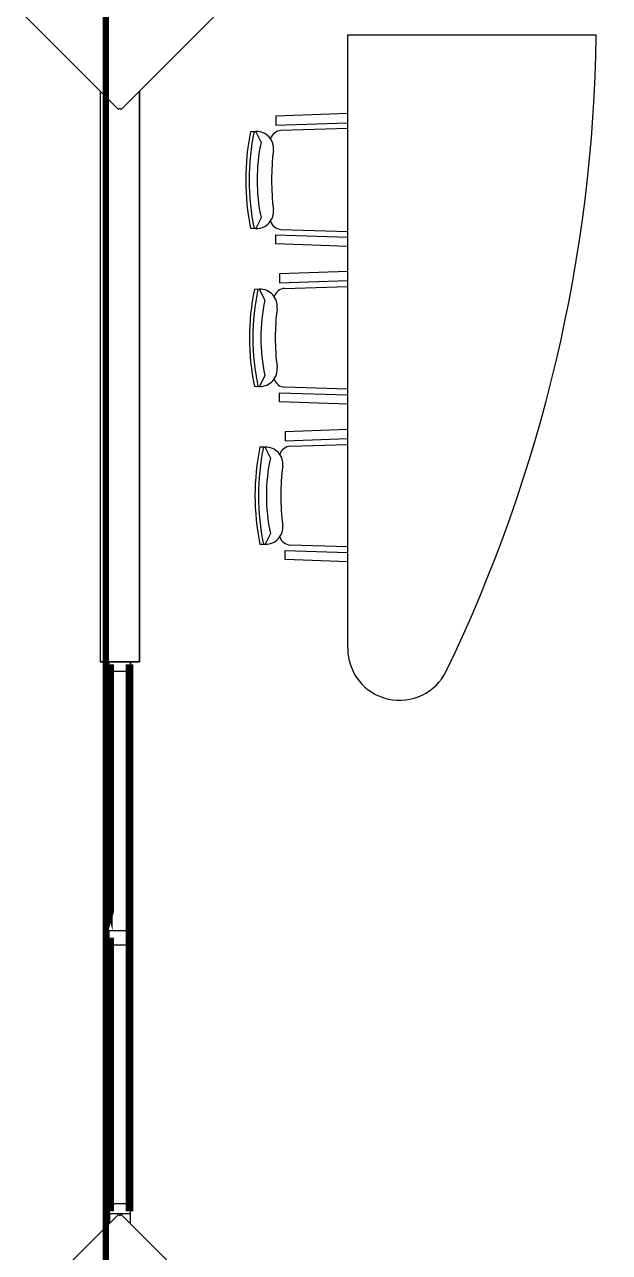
# Model space of a CAD drawing. Header units: metres. Extents: x -331 to 2982, y 362 to 2539.
# Drawn here: x 2869.14 to 2871.96, y 1339.61 to 1345.53 of the extents above; entities that cross this region are included whole.
import ezdxf

# ---------------------------------------------------------------- set-up
doc = ezdxf.new("R2010")
doc.units = ezdxf.units.M
doc.layers.get('0').update_dxf_attribs({"color": 251})
for name, color, linetype in [('CX', 251, 'Continuous'), ('Est', 251, 'Continuous'), ('Pis', 251, 'Continuous')]:
    doc.layers.add(name, color=color, linetype=linetype)

# ---------------------------------------------------------------- blocks, each defined once
blk = doc.blocks.new('XR_BL2_AND_MON-REV15$0$A$C331768BC')
at = {"layer": 'CX'}
for p, q in [((9.533192470101426e-06, 70.9999990115175), (102.0000095331925, 70.9999990115175)), ((9.533192510957633e-06, -9.884824976325035e-07), (9.533192470180749e-06, 70.9999990115175)), ((102.0000095331925, 70.9999990115175), (102.0000095331925, -9.884824976325035e-07)), ((102.0000095331925, -9.884824976325035e-07), (9.533192510957633e-06, -9.884824976325035e-07))]:
    blk.add_line(p, q, dxfattribs=at)
blk = doc.blocks.new('XR_BL2_AND_MON-REV15$0$A$C03051BF2')
at = {"layer": 'CX'}
blk.add_lwpolyline([(102.0000054412521, 46.20465940108988), (5.441252142190933e-06, 46.20465940108988), (5.441252142190933e-06, 7.562339305877686e-07), (102.0000054412521, 7.562339305877686e-07)], close=True, dxfattribs=at)
blk = doc.blocks.new('XR_BL2_AND_MON-REV15$0$P_M')
at = {"layer": 'Est'}
blk.add_lwpolyline([(0.459619407770866, -0.4313351365234155), (0.4525483399589962, -0.4242640687115564), (0.459619407770866, -0.4171930008996867), (0.007071067811864395, 0.03535533905932198), (-1.77635683940025e-15, 0.02828427124745581), (-0.007071067811864395, 0.03535533905932198), (-0.4596194077713349, -0.4171930009001699), (-0.4525483399594705, -0.4242640687120343), (-0.4596194077713349, -0.4313351365238987), (-0.007071067812340459, -0.8838834764828789), (-4.760636080423436e-13, -0.8768124086710074), (0.007071067811388332, -0.8838834764828789)], close=True, dxfattribs=at)

msp = doc.modelspace()

# ---------------------------------------------------------------- linework, layer by layer
at = {"lineweight": 0}
msp.add_lwpolyline([(2869.529780533752, 1361.563709184918), (2869.529766709953, 1329.626571527119, 1.000162268804467), (2878.269757025977, 1329.625163169142), (2878.267257801484, 1329.955783529037), (2880.282266578581, 1329.95578352894), (2880.282266578581, 1329.88078352894), (2880.472266578581, 1329.88078352894), (2880.472266578581, 1361.280783529137), (2880.282266578581, 1361.280783529137), (2880.282266578581, 1361.205783529138), (2878.269779626867, 1361.20578352904, 1.039799903503053), (2869.529759374805, 1361.566334554812, 0.005135223154421773)], format="xyb", close=True, dxfattribs=at)
at = {"layer": 'Pis'}
for p, q in [((2870.697266578443, 1342.520738587041), (2870.697266578445, 1345.4807835289)), ((2870.697266578445, 1345.4807835289), (2871.896283696931, 1345.480783528902)), ((2869.502266578443, 1345.209093053317), (2869.502266578443, 1342.455783528903)), ((2869.502266578443, 1345.209093053317), (2869.502266578443, 1342.455783528903)), ((2869.692266578443, 1345.209093053319), (2869.692266578443, 1342.455783528903)), ((2869.692266578443, 1345.20909305332), (2869.692266578442, 1342.455783528904)), ((2869.692266578443, 1342.455783528903), (2869.692266578443, 1345.209093053319)), ((2870.697266578444, 1345.101398499711), (2870.350093064208, 1345.089576466745)), ((2870.350093064208, 1345.089576466745), (2870.350093064208, 1345.045576466743)), ((2870.350093064208, 1345.045576466743), (2870.697266578444, 1345.057398499711)), ((2870.697266578444, 1345.029839276239), (2870.374680340014, 1345.019188921572)), ((2870.22859920111, 1345.014365975786), (2870.253760154914, 1345.015196677935)), ((2870.278823255136, 1344.963047421933), (2870.253760154914, 1345.015196677935)), ((2870.253760154913, 1344.546699896882), (2870.228617717533, 1344.547529987703)), ((2870.278823255136, 1344.59884915288), (2870.253760154914, 1344.546699896878)), ((2870.374680340013, 1344.542707653244), (2870.697266578444, 1344.532057298576)), ((2870.350093064208, 1344.47232010807), (2870.350093064208, 1344.51632010807)), ((2870.350093064208, 1344.51632010807), (2870.697266578444, 1344.504498075102)), ((2870.697266578444, 1344.460498075102), (2870.350093064208, 1344.47232010807)), ((2870.697266578444, 1344.33936942136), (2870.368030927561, 1344.328158212672)), ((2870.368030927561, 1344.328158212672), (2870.368030927561, 1344.284158212672)), ((2870.271698018266, 1344.25377842386), (2870.246555580886, 1344.252948333039)), ((2870.296761118489, 1344.201629167862), (2870.271698018267, 1344.253778423864)), ((2870.368030927561, 1344.284158212672), (2870.697266578444, 1344.29536942136)), ((2870.392618203367, 1344.257770667498), (2870.697266578444, 1344.267828794154)), ((2870.296761118489, 1343.837430898809), (2870.271698018267, 1343.785281642807)), ((2870.246537064463, 1343.786112344956), (2870.271698018267, 1343.785281642807)), ((2870.697266578444, 1343.771231272515), (2870.392618203367, 1343.78128939917)), ((2870.368030927561, 1343.710901853997), (2870.368030927561, 1343.754901853999)), ((2870.368030927561, 1343.754901853999), (2870.697266578444, 1343.743690645311)), ((2870.697266578444, 1343.699690645311), (2870.368030927561, 1343.710901853997)), ((2870.697266578444, 1343.577037446793), (2870.394937369955, 1343.566742462518)), ((2870.394937369955, 1343.566742462518), (2870.394937369955, 1343.522742462518)), ((2870.29860446066, 1343.492362673707), (2870.27346202328, 1343.491532582885)), ((2870.323667560883, 1343.440213417706), (2870.298604460661, 1343.492362673708)), ((2870.394937369955, 1343.522742462518), (2870.697266578444, 1343.533037446793)), ((2870.419524645761, 1343.496354917344), (2870.697266578444, 1343.505524713624)), ((2870.323667560883, 1343.076015148653), (2870.298604460661, 1343.023865892651)), ((2870.273443506858, 1343.024696594802), (2870.298604460661, 1343.023865892651)), ((2870.697266578444, 1343.010703852736), (2870.419524645762, 1343.019873649016)), ((2870.394937369955, 1342.949486103843), (2870.394937369955, 1342.993486103843)), ((2870.394937369955, 1342.993486103843), (2870.697266578444, 1342.983191119568)), ((2870.697266578444, 1342.939191119568), (2870.394937369955, 1342.949486103843)), ((2869.692266578443, 1342.455783528903), (2869.502266578443, 1342.455783528903)), ((2869.502266578443, 1342.455783528903), (2869.692266578443, 1342.455783528903)), ((2869.692266578442, 1342.455783528904), (2869.647150478441, 1342.455783528903)), ((2869.647150478441, 1342.455783528903), (2869.647150478439, 1339.747590104492)), ((2869.547266578444, 1339.795047597616), (2869.547266578444, 1339.747474004486))]:
    msp.add_line(p, q, dxfattribs=at)
at = {"layer": 'Pis', "const_width": 0.03}
msp.add_lwpolyline([(2869.529780533752, 1361.563709184918), (2869.529766709953, 1329.626571527119, 1.000162268804467), (2878.269757025977, 1329.625163169142), (2878.267257801484, 1329.955783529037), (2880.282266578581, 1329.95578352894), (2880.282266578581, 1329.88078352894), (2880.472266578581, 1329.88078352894), (2880.472266578581, 1361.280783529137), (2880.282266578581, 1361.280783529137), (2880.282266578581, 1361.205783529138), (2878.269779626867, 1361.20578352904, 1.039799903503053), (2869.529759374805, 1361.566334554812, 0.005135223154421773)], format="xyb", close=True, dxfattribs=at)
for points in [[(2869.55396573012, 1341.140416381466), (2869.547964475636, 1341.140416381467), (2869.547965730118, 1342.430075868177), (2869.553965730117, 1342.430075868177)], [(2869.64096573012, 1341.140416381467), (2869.64696573012, 1341.140416381467), (2869.646965730117, 1342.43007586831), (2869.640965730117, 1342.43007586831)], [(2869.55396573012, 1341.110413289224), (2869.547964475636, 1341.110413289224), (2869.547965730118, 1339.820753802514), (2869.553965730117, 1339.820753802514)], [(2869.64096573012, 1341.110413289224), (2869.64696573012, 1341.110413289224), (2869.646965730117, 1339.820753802381), (2869.640965730117, 1339.820753802381)]]:
    msp.add_lwpolyline(points, close=True, dxfattribs=at)
at = {"layer": 'Pis'}
for centre, radius, start, end in [((2858.567693961684, 1345.410241072199), 16.29907010825283, 324.3348525796099, 1.099289156822126), ((2858.567693961684, 1345.410241072199), 16.29907010825283, 324.3348525796099, 1.099289156822126), ((2864.60878440378, 1345.580783528901), 7.288482174663022, 334.2300270443951, 359.21386132382), ((2870.377033937534, 1344.96423930302), 0.05500000000292061, 92.45258900803714, 163.605006342905), ((2871.358517168278, 1344.780992798056), 1.153766723655076, 168.3302263840081, 191.6743187363471), ((2871.354681065809, 1344.780992802805), 1.133430621185467, 168.0887303520885, 191.9159015626503), ((2870.25648245261, 1344.932741604743), 0.082499999999304, 352.8808291661364, 91.89096348975484), ((2871.13858964433, 1344.780948287407), 0.8788391996165635, 168.0414412429396, 191.9585587570604), ((2871.471836434932, 1344.780948287408), 1.142296519237049, 172.8808291659997, 187.1191708340004), ((2870.256482452609, 1344.629154970074), 0.08249999999959266, 268.1090365096191, 7.119170833706871), ((2870.377033937534, 1344.597657271796), 0.05500000000226885, 196.394993656547, 267.5474109914591), ((2871.376455031631, 1344.019485522686), 1.153766723655076, 168.3256812636529, 191.6697736159918), ((2871.372618929162, 1344.019485517937), 1.133430621185467, 168.0840984373497, 191.9112696479115), ((2870.274420315962, 1344.171323350668), 0.08249999999959266, 352.8808291662931, 91.89096349038091), ((2870.394971800887, 1344.202821048945), 0.05500000000289764, 92.45258900803714, 163.605006342905), ((2871.156527507683, 1344.019530033336), 0.8788391996165635, 168.0414412429396, 191.9585587570604), ((2871.489774298285, 1344.019530033334), 1.142296519237049, 172.8808291659997, 187.1191708340004), ((2870.274420315963, 1343.867736715999), 0.082499999999304, 268.1090365102452, 7.119170833863564), ((2870.394971800888, 1343.836239017722), 0.05500000000292061, 196.394993657095, 267.5474109919629), ((2871.403361474026, 1343.258069772532), 1.153766723655076, 168.3256812636529, 191.6697736159918), ((2871.399525371557, 1343.258069767783), 1.133430621185467, 168.0840984373497, 191.9112696479115), ((2870.301326758356, 1343.409907600513), 0.08250000000049505, 352.8808291657838, 91.89096348941311), ((2870.421878243282, 1343.441405298792), 0.05500000000289764, 92.45258900803714, 163.605006342905), ((2871.183433950077, 1343.258114283182), 0.8788391996165635, 168.0414412429396, 191.9585587570604), ((2871.516680740672, 1343.258114283179), 1.142296519229716, 172.8808291659997, 187.1191708340003), ((2870.301326758356, 1343.106320965844), 0.08250000000018674, 268.1090365108973, 7.119170834451192), ((2870.421878243281, 1343.074823267567), 0.05500000000195843, 196.3949936582714, 267.5474109933422), ((2870.947266578444, 1342.520738587041), 0.25, 180, 334.2300270443444)]:
    msp.add_arc(centre, radius, start, end, dxfattribs=at)

# ---------------------------------------------------------------- block references
for p in [(2869.597266578442, 1346.005047597613), (2869.597266578444, 1339.755047597615)]:
    msp.add_blockref('XR_BL2_AND_MON-REV15$0$P_M', p, dxfattribs=at)
at = {"layer": 'Pis', "yscale": 0.0009999999999763531}
for name, p, xscale, zscale in [('XR_BL2_AND_MON-REV15$0$A$C03051BF2', (2869.648465735067, 1342.409577413675), -0.0009999999999763531, 0.001000000000004775), ('XR_BL2_AND_MON-REV15$0$A$C331768BC', (2869.5464644661, 1341.089914836333), 0.0009999999999763531, 0.0009999999999763531)]:
    msp.add_blockref(name, p, dxfattribs=dict(at, xscale=xscale, zscale=zscale))
at = {"layer": 'Pis', "xscale": 0.0009999999999763531, "yscale": 0.0009999999999763531, "zscale": 0.0009999999999763531, "rotation": 180}
msp.add_blockref('XR_BL2_AND_MON-REV15$0$A$C03051BF2', (2869.648465735067, 1339.841252257016), dxfattribs=at)

doc.saveas('drawing.dxf')
